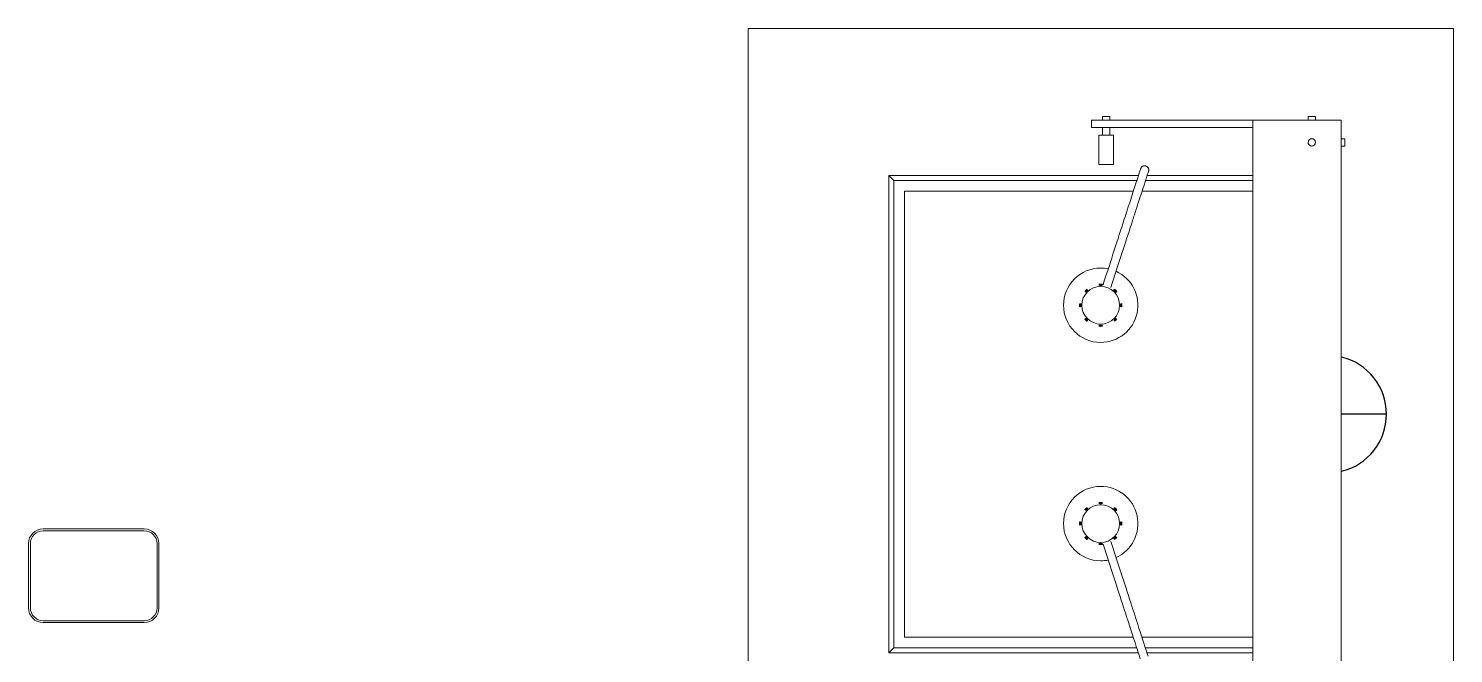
# Model space of a CAD drawing. Header units: inches. Extents: x -460 to 10305, y -938 to 5356.
# Drawn here: x 1372.8 to 1469.8, y 512.9 to 555.5 of the extents above; entities that cross this region are included whole.
import ezdxf

# ---------------------------------------------------------------- set-up
doc = ezdxf.new("R2010")
doc.units = ezdxf.units.IN
doc.header["$MEASUREMENT"] = 0
doc.layers.add('01-0263-G-DWG-BFP-ARCH$0$SP-CASE', color=11, linetype='Continuous', lineweight=13)
doc.layers.add('01-0263-G-DWG-BFP-ARCH$0$SP-FIXT', color=35, linetype='Continuous')

# ---------------------------------------------------------------- blocks, each defined once
blk = doc.blocks.new('01-0263-G-DWG-BFP-ARCH$0$Carving Station - CSH-122-10 - 300-TMCVents_dwg-4713098-GROUND FLOOR - PROPOSED')
at = {"layer": '01-0263-G-DWG-BFP-ARCH$0$SP-CASE', "lineweight": 9}
for p, q in [((-25.111, 0.953), (-25.055, 1.016)), ((-25.101, 0.942), (-25.041, 1.001)), ((-25.087, 0.929), (-25.031, 0.992)), ((-25.077, 0.918), (-25.017, 0.977)), ((-25.055, 1.016), (-24.993, 1.07)), ((-25.041, 1.001), (-24.982, 1.06)), ((-25.031, 0.992), (-24.968, 1.046)), ((-25.017, 0.977), (-24.958, 1.036)), ((-25.007, 0.968), (-24.945, 1.022)), ((-24.993, 1.07), (-24.962, 1.087)), ((-24.993, 0.953), (-24.934, 1.012)), ((-24.982, 1.06), (-24.962, 1.087)), ((-24.968, 1.046), (-24.938, 1.063)), ((-24.958, 1.036), (-24.938, 1.063)), ((-24.945, 1.022), (-24.914, 1.039)), ((-24.934, 1.012), (-24.914, 1.039)), ((-24.124, 1.429), (-24.159, 1.419)), ((-24.124, 1.414), (-24.159, 1.419)), ((-24.124, 1.395), (-24.159, 1.385)), ((-24.124, 1.38), (-24.159, 1.385)), ((-24.124, 1.361), (-24.159, 1.351)), ((-24.124, 1.346), (-24.159, 1.351)), ((-24.124, 1.429), (-24.04, 1.434)), ((-24.124, 1.414), (-24.04, 1.414)), ((-24.124, 1.395), (-24.04, 1.4)), ((-24.124, 1.38), (-24.04, 1.38)), ((-24.124, 1.361), (-24.04, 1.366)), ((-24.124, 1.346), (-24.04, 1.346)), ((-24.04, 1.434), (-23.957, 1.429)), ((-24.04, 1.414), (-23.957, 1.414)), ((-24.04, 1.4), (-23.957, 1.395)), ((-24.04, 1.38), (-23.957, 1.38)), ((-24.04, 1.366), (-23.957, 1.361)), ((-24.04, 1.346), (-23.957, 1.346)), ((-23.957, 1.429), (-23.924, 1.419)), ((-23.957, 1.414), (-23.924, 1.419)), ((-23.957, 1.395), (-23.924, 1.385)), ((-23.957, 1.38), (-23.924, 1.385)), ((-23.957, 1.361), (-23.924, 1.351)), ((-23.957, 1.346), (-23.924, 1.351)), ((-23.147, 1.013), (-23.168, 1.04)), ((-23.137, 1.024), (-23.168, 1.04)), ((-23.147, 1.013), (-23.089, 0.955)), ((-23.123, 1.037), (-23.144, 1.064)), ((-23.113, 1.048), (-23.144, 1.064)), ((-23.137, 1.024), (-23.074, 0.969)), ((-23.123, 1.037), (-23.065, 0.978)), ((-23.099, 1.061), (-23.12, 1.088)), ((-23.089, 1.072), (-23.12, 1.088)), ((-23.113, 1.048), (-23.05, 0.993)), ((-23.099, 1.061), (-23.041, 1.002)), ((-23.089, 1.072), (-23.026, 1.017)), ((-23.065, 0.978), (-23.005, 0.92)), ((-23.05, 0.993), (-22.994, 0.93)), ((-23.041, 1.002), (-22.981, 0.944)), ((-23.026, 1.017), (-22.97, 0.954)), ((-25.481, -0.007), (-25.476, 0.076)), ((-25.476, 0.076), (-25.466, 0.109)), ((-25.461, 0.076), (-25.466, 0.109)), ((-25.46, -0.007), (-25.461, 0.076)), ((-25.447, -0.007), (-25.441, 0.076)), ((-25.441, 0.076), (-25.432, 0.109)), ((-25.427, 0.076), (-25.432, 0.109)), ((-25.426, -0.007), (-25.427, 0.076)), ((-25.413, -0.007), (-25.408, 0.076)), ((-25.408, 0.076), (-25.398, 0.109)), ((-25.393, 0.076), (-25.398, 0.109)), ((-25.393, -0.007), (-25.393, 0.076)), ((-25.111, 0.953), (-25.129, 0.921)), ((-25.101, 0.942), (-25.129, 0.921)), ((-25.087, 0.929), (-25.105, 0.897)), ((-25.077, 0.918), (-25.105, 0.897)), ((-25.063, 0.905), (-25.081, 0.873)), ((-25.053, 0.894), (-25.081, 0.873)), ((-25.063, 0.905), (-25.007, 0.968)), ((-25.053, 0.894), (-24.993, 0.953)), ((-23.089, 0.955), (-23.029, 0.896)), ((-23.074, 0.969), (-23.018, 0.906)), ((-23.029, 0.896), (-23.001, 0.875)), ((-23.018, 0.906), (-23.001, 0.875)), ((-23.005, 0.92), (-22.977, 0.899)), ((-22.994, 0.93), (-22.977, 0.899)), ((-22.981, 0.944), (-22.953, 0.923)), ((-22.97, 0.954), (-22.953, 0.923)), ((-22.687, 0.076), (-22.688, -0.007)), ((-22.687, 0.076), (-22.682, 0.109)), ((-22.673, 0.076), (-22.682, 0.109)), ((-22.667, -0.007), (-22.673, 0.076)), ((-22.653, 0.076), (-22.654, -0.007)), ((-22.653, 0.076), (-22.648, 0.109)), ((-22.639, 0.076), (-22.648, 0.109)), ((-22.633, -0.007), (-22.639, 0.076)), ((-22.619, 0.076), (-22.62, -0.007)), ((-22.619, 0.076), (-22.614, 0.109)), ((-22.605, 0.076), (-22.614, 0.109)), ((-22.599, -0.007), (-22.605, 0.076)), ((-25.476, -0.091), (-25.481, -0.007)), ((-25.476, -0.091), (-25.466, -0.126)), ((-25.461, -0.091), (-25.466, -0.126)), ((-25.461, -0.091), (-25.46, -0.007)), ((-25.442, -0.091), (-25.447, -0.007)), ((-25.442, -0.091), (-25.432, -0.126)), ((-25.427, -0.091), (-25.432, -0.126)), ((-25.427, -0.091), (-25.426, -0.007)), ((-25.408, -0.091), (-25.413, -0.007)), ((-25.408, -0.091), (-25.398, -0.126)), ((-25.393, -0.091), (-25.398, -0.126)), ((-25.393, -0.091), (-25.393, -0.007)), ((-25.108, -0.948), (-25.135, -0.927)), ((-25.135, -0.927), (-25.118, -0.958)), ((-25.064, -1.021), (-25.118, -0.958)), ((-25.084, -0.924), (-25.111, -0.903)), ((-25.111, -0.903), (-25.094, -0.934)), ((-25.049, -1.006), (-25.108, -0.948)), ((-25.04, -0.997), (-25.094, -0.934)), ((-25.06, -0.9), (-25.087, -0.879)), ((-25.087, -0.879), (-25.07, -0.91)), ((-25.025, -0.982), (-25.084, -0.924)), ((-25.016, -0.973), (-25.07, -0.91)), ((-25.001, -0.958), (-25.06, -0.9)), ((-24.943, -1.018), (-25.001, -0.958)), ((-23.08, -0.96), (-23.139, -1.019)), ((-23.021, -0.901), (-23.08, -0.96)), ((-23.066, -0.974), (-23.011, -0.911)), ((-22.997, -0.925), (-23.056, -0.983)), ((-23.042, -0.998), (-22.987, -0.935)), ((-22.973, -0.949), (-23.032, -1.007)), ((-23.021, -0.901), (-22.995, -0.881)), ((-23.018, -1.022), (-22.963, -0.959)), ((-23.011, -0.911), (-22.995, -0.881)), ((-22.997, -0.925), (-22.971, -0.905)), ((-22.987, -0.935), (-22.971, -0.905)), ((-22.973, -0.949), (-22.946, -0.929)), ((-22.963, -0.959), (-22.946, -0.929)), ((-22.688, -0.007), (-22.687, -0.091)), ((-22.687, -0.091), (-22.683, -0.126)), ((-22.683, -0.126), (-22.673, -0.091)), ((-22.667, -0.007), (-22.673, -0.091)), ((-22.654, -0.007), (-22.653, -0.091)), ((-22.653, -0.091), (-22.649, -0.126)), ((-22.649, -0.126), (-22.639, -0.091)), ((-22.633, -0.007), (-22.639, -0.091)), ((-22.62, -0.007), (-22.619, -0.091)), ((-22.619, -0.091), (-22.615, -0.126)), ((-22.615, -0.126), (-22.605, -0.091)), ((-22.599, -0.007), (-22.605, -0.091)), ((-25.064, -1.021), (-25.001, -1.076)), ((-24.991, -1.066), (-25.049, -1.006)), ((-25.04, -0.997), (-24.977, -1.052)), ((-24.967, -1.042), (-25.025, -0.982)), ((-25.016, -0.973), (-24.953, -1.028)), ((-25.001, -1.076), (-24.97, -1.094)), ((-24.991, -1.066), (-24.97, -1.094)), ((-24.977, -1.052), (-24.945, -1.07)), ((-24.967, -1.042), (-24.945, -1.07)), ((-24.953, -1.028), (-24.921, -1.046)), ((-24.943, -1.018), (-24.921, -1.046)), ((-24.124, -1.36), (-24.159, -1.364)), ((-24.159, -1.364), (-24.124, -1.374)), ((-24.124, -1.393), (-24.159, -1.398)), ((-24.159, -1.398), (-24.124, -1.408)), ((-24.124, -1.428), (-24.159, -1.432)), ((-24.159, -1.432), (-24.124, -1.442)), ((-24.04, -1.359), (-24.124, -1.36)), ((-24.04, -1.38), (-24.124, -1.374)), ((-24.04, -1.393), (-24.124, -1.393)), ((-24.04, -1.414), (-24.124, -1.408)), ((-24.04, -1.427), (-24.124, -1.428)), ((-24.04, -1.448), (-24.124, -1.442)), ((-23.957, -1.36), (-24.04, -1.359)), ((-24.04, -1.38), (-23.957, -1.374)), ((-23.957, -1.394), (-24.04, -1.393)), ((-24.04, -1.414), (-23.957, -1.408)), ((-23.957, -1.428), (-24.04, -1.427)), ((-24.04, -1.448), (-23.957, -1.442)), ((-23.957, -1.36), (-23.924, -1.365)), ((-23.957, -1.374), (-23.924, -1.365)), ((-23.957, -1.394), (-23.924, -1.398)), ((-23.957, -1.408), (-23.924, -1.398)), ((-23.957, -1.428), (-23.924, -1.433)), ((-23.957, -1.442), (-23.924, -1.433)), ((-23.139, -1.019), (-23.16, -1.047)), ((-23.16, -1.047), (-23.129, -1.03)), ((-23.115, -1.043), (-23.136, -1.071)), ((-23.136, -1.071), (-23.105, -1.054)), ((-23.066, -0.974), (-23.129, -1.03)), ((-23.056, -0.983), (-23.115, -1.043)), ((-23.091, -1.067), (-23.112, -1.096)), ((-23.112, -1.096), (-23.081, -1.078)), ((-23.042, -0.998), (-23.105, -1.054)), ((-23.032, -1.007), (-23.091, -1.067)), ((-23.018, -1.022), (-23.081, -1.078))]:
    blk.add_line(p, q, dxfattribs=at)
blk = doc.blocks.new('01-0263-G-DWG-BFP-ARCH', base_point=(1295.158, 1352.862))
at = {"layer": '01-0263-G-DWG-BFP-ARCH$0$SP-CASE'}
for p, q in [((2716.695, 1905.069), (2716.695, 1627.059)), ((2764.695, 1905.069), (2716.695, 1905.069)), ((2764.695, 1611.194), (2764.695, 1905.069)), ((2740.05, 1898.819), (2751.05, 1898.819)), ((2740.05, 1898.319), (2740.05, 1898.819)), ((2740.8, 1899.069), (2740.8, 1898.819)), ((2740.8, 1899.069), (2741.3, 1899.069)), ((2741.3, 1898.819), (2741.3, 1899.069)), ((2751.05, 1898.819), (2751.05, 1858.819)), ((2757.05, 1898.819), (2751.05, 1898.819)), ((2754.8, 1899.069), (2754.8, 1898.819)), ((2754.8, 1899.069), (2755.3, 1899.069)), ((2755.3, 1898.819), (2755.3, 1899.069)), ((2757.05, 1858.819), (2757.05, 1898.819)), ((2751.05, 1898.319), (2740.05, 1898.319)), ((2740.8, 1898.319), (2740.8, 1897.819)), ((2741.3, 1897.819), (2741.3, 1898.319)), ((2741.55, 1897.819), (2740.55, 1897.819)), ((2740.55, 1897.819), (2740.55, 1895.819)), ((2741.55, 1895.819), (2741.55, 1897.819)), ((2757.3, 1897.569), (2757.05, 1897.569)), ((2757.05, 1897.069), (2757.3, 1897.069)), ((2757.3, 1897.569), (2757.3, 1897.069)), ((2726.614, 1894.713), (2726.258, 1895.069)), ((2726.258, 1895.069), (2726.258, 1862.569)), ((2743.288, 1895.069), (2726.258, 1895.069)), ((2740.55, 1895.819), (2741.55, 1895.819)), ((2743.407, 1895.524), (2743.408, 1895.526)), ((2751.05, 1895.069), (2743.845, 1895.069)), ((2743.943, 1895.353), (2743.942, 1895.351)), ((2726.614, 1862.925), (2726.614, 1894.713)), ((2726.614, 1894.713), (2743.16, 1894.713)), ((2727.34, 1893.987), (2727.34, 1863.651)), ((2742.918, 1893.987), (2727.34, 1893.987)), ((2751.05, 1893.987), (2743.49, 1893.987)), ((2743.723, 1894.713), (2751.05, 1894.713)), ((2675.593, 1871.007), (2668.718, 1871.007)), ((2668.718, 1870.882), (2675.593, 1870.882)), ((2667.718, 1870.007), (2667.718, 1865.632)), ((2667.843, 1865.632), (2667.843, 1870.007)), ((2676.468, 1870.007), (2676.468, 1865.632)), ((2676.593, 1865.632), (2676.593, 1870.007)), ((2675.593, 1864.757), (2668.718, 1864.757)), ((2668.718, 1864.632), (2675.593, 1864.632)), ((2727.34, 1863.651), (2742.907, 1863.651)), ((2743.471, 1863.651), (2751.05, 1863.651)), ((2726.614, 1862.925), (2726.258, 1862.569)), ((2726.258, 1862.569), (2743.252, 1862.569)), ((2743.139, 1862.925), (2726.614, 1862.925)), ((2751.05, 1862.925), (2743.705, 1862.925)), ((2743.796, 1862.569), (2751.05, 1862.569))]:
    blk.add_line(p, q, dxfattribs=at)
for points in [[(2743.376, 1895.428), (2743.336, 1895.307), (2743.288, 1895.156), (2743.23, 1894.977), (2743.162, 1894.77), (2743.086, 1894.535), (2743.018, 1894.324)], [(2743.408, 1895.526), (2743.405, 1895.519), (2743.398, 1895.497), (2743.387, 1895.461), (2743.376, 1895.428)], [(2743.408, 1895.526), (2743.411, 1895.537), (2743.416, 1895.548), (2743.42, 1895.558), (2743.425, 1895.568), (2743.43, 1895.578), (2743.436, 1895.588), (2743.442, 1895.597), (2743.449, 1895.606), (2743.455, 1895.615), (2743.463, 1895.624), (2743.47, 1895.632), (2743.478, 1895.64), (2743.486, 1895.648), (2743.495, 1895.655), (2743.503, 1895.662), (2743.512, 1895.669), (2743.522, 1895.675), (2743.531, 1895.681), (2743.541, 1895.687), (2743.551, 1895.692), (2743.561, 1895.697), (2743.572, 1895.701), (2743.582, 1895.705), (2743.593, 1895.709), (2743.604, 1895.712), (2743.615, 1895.714), (2743.626, 1895.717), (2743.637, 1895.718), (2743.648, 1895.72), (2743.659, 1895.72), (2743.67, 1895.721), (2743.682, 1895.721), (2743.693, 1895.72), (2743.704, 1895.719), (2743.715, 1895.718), (2743.726, 1895.716), (2743.737, 1895.714), (2743.748, 1895.711), (2743.759, 1895.708), (2743.762, 1895.707)], [(2743.553, 1894.151), (2743.636, 1894.408), (2743.711, 1894.638), (2743.776, 1894.84), (2743.833, 1895.013), (2743.88, 1895.158), (2743.911, 1895.255)], [(2743.762, 1895.707), (2743.773, 1895.704), (2743.783, 1895.699), (2743.793, 1895.695), (2743.804, 1895.69), (2743.813, 1895.685), (2743.823, 1895.679), (2743.833, 1895.673), (2743.842, 1895.666), (2743.851, 1895.659), (2743.859, 1895.652), (2743.868, 1895.645), (2743.876, 1895.637), (2743.883, 1895.629), (2743.891, 1895.62), (2743.898, 1895.611), (2743.905, 1895.602), (2743.911, 1895.593), (2743.917, 1895.584), (2743.922, 1895.574), (2743.928, 1895.564), (2743.932, 1895.554), (2743.937, 1895.543), (2743.941, 1895.533), (2743.944, 1895.522), (2743.947, 1895.511), (2743.95, 1895.5), (2743.952, 1895.489), (2743.954, 1895.478), (2743.955, 1895.467), (2743.956, 1895.456), (2743.956, 1895.445), (2743.956, 1895.433), (2743.956, 1895.422), (2743.955, 1895.411), (2743.954, 1895.4), (2743.952, 1895.389), (2743.95, 1895.378), (2743.947, 1895.367), (2743.944, 1895.356), (2743.943, 1895.353)], [(2743.911, 1895.255), (2743.926, 1895.301), (2743.936, 1895.332), (2743.942, 1895.35), (2743.943, 1895.353)], [(2743.018, 1894.324), (2742.881, 1893.901), (2742.731, 1893.439), (2742.643, 1893.168)], [(2743.178, 1892.994), (2743.335, 1893.478), (2743.479, 1893.923), (2743.553, 1894.151)], [(2742.643, 1893.168), (2742.625, 1893.113), (2742.606, 1893.054), (2742.585, 1892.991), (2742.564, 1892.925), (2742.541, 1892.855), (2742.517, 1892.781), (2742.492, 1892.704), (2742.466, 1892.623), (2742.439, 1892.54), (2742.416, 1892.468)], [(2742.416, 1892.468), (2742.344, 1892.246), (2742.27, 1892.018), (2742.194, 1891.783), (2742.115, 1891.542), (2742.035, 1891.295), (2741.953, 1891.042), (2741.87, 1890.785), (2741.785, 1890.523), (2741.699, 1890.256), (2741.611, 1889.987), (2741.522, 1889.713), (2741.433, 1889.437), (2741.342, 1889.159), (2741.251, 1888.878), (2741.16, 1888.596), (2741.068, 1888.313), (2740.976, 1888.029), (2740.884, 1887.745), (2740.844, 1887.621)], [(2741.379, 1887.447), (2741.471, 1887.731), (2741.563, 1888.015), (2741.655, 1888.298), (2741.746, 1888.581), (2741.838, 1888.862), (2741.928, 1889.142), (2742.018, 1889.419), (2742.107, 1889.694), (2742.195, 1889.965), (2742.282, 1890.233), (2742.368, 1890.497), (2742.452, 1890.756), (2742.535, 1891.011), (2742.615, 1891.26), (2742.695, 1891.504), (2742.772, 1891.742), (2742.847, 1891.973), (2742.92, 1892.198), (2742.951, 1892.294)], [(2742.951, 1892.294), (2742.979, 1892.38), (2743.006, 1892.464), (2743.032, 1892.543), (2743.056, 1892.62), (2743.08, 1892.693), (2743.103, 1892.763), (2743.124, 1892.828), (2743.144, 1892.89), (2743.163, 1892.949), (2743.178, 1892.994)], [(2740.847, 1869.973), (2740.939, 1869.689), (2741.031, 1869.405), (2741.123, 1869.121), (2741.214, 1868.839), (2741.306, 1868.557), (2741.396, 1868.278), (2741.486, 1868.001), (2741.575, 1867.726), (2741.663, 1867.455), (2741.75, 1867.187), (2741.836, 1866.923), (2741.92, 1866.663), (2742.002, 1866.409), (2742.083, 1866.159), (2742.162, 1865.916), (2742.24, 1865.678), (2742.315, 1865.446), (2742.387, 1865.222), (2742.419, 1865.125)], [(2742.954, 1865.299), (2742.882, 1865.521), (2742.808, 1865.749), (2742.732, 1865.984), (2742.653, 1866.225), (2742.573, 1866.472), (2742.491, 1866.725), (2742.408, 1866.982), (2742.323, 1867.244), (2742.237, 1867.51), (2742.149, 1867.78), (2742.06, 1868.054), (2741.971, 1868.33), (2741.88, 1868.608), (2741.789, 1868.889), (2741.698, 1869.171), (2741.606, 1869.454), (2741.514, 1869.738), (2741.422, 1870.022), (2741.382, 1870.146)], [(2742.419, 1865.125), (2742.447, 1865.039), (2742.474, 1864.956), (2742.499, 1864.876), (2742.524, 1864.8), (2742.548, 1864.727), (2742.571, 1864.657), (2742.592, 1864.591), (2742.612, 1864.529), (2742.631, 1864.471), (2742.646, 1864.426)], [(2743.181, 1864.599), (2743.163, 1864.654), (2743.144, 1864.713), (2743.123, 1864.776), (2743.102, 1864.842), (2743.079, 1864.912), (2743.055, 1864.986), (2743.03, 1865.063), (2743.004, 1865.143), (2742.977, 1865.227), (2742.954, 1865.299)], [(2742.646, 1864.426), (2742.803, 1863.942), (2742.947, 1863.497), (2743.021, 1863.269)], [(2743.556, 1863.443), (2743.419, 1863.865), (2743.269, 1864.328), (2743.181, 1864.599)], [(2743.021, 1863.269), (2743.104, 1863.012), (2743.179, 1862.782), (2743.244, 1862.58), (2743.301, 1862.406), (2743.348, 1862.261), (2743.379, 1862.165)], [(2743.914, 1862.338), (2743.874, 1862.46), (2743.826, 1862.611), (2743.768, 1862.79), (2743.7, 1862.997), (2743.624, 1863.232), (2743.556, 1863.443)]]:
    blk.add_lwpolyline(points, dxfattribs=at)
for centre, radius, start, end in [((2755.05, 1897.319), 0.25, 90, 270), ((2755.05, 1897.319), 0.25, 0, 180), ((2755.05, 1897.319), 0.25, 180, 217.25606), ((2755.05, 1897.319), 0.25, 225, 0), ((2755.05, 1897.319), 0.25, 270, 90), ((2740.688, 1886.232), 2.532, 90, 270), ((2740.688, 1886.232), 2.532, 78.35205, 90), ((2740.688, 1886.232), 2.532, 270, 65.73783), ((2740.688, 1886.232), 1.286, 90, 270), ((2740.688, 1886.232), 1.286, 270, 90), ((2740.688, 1871.37), 2.532, 90, 270), ((2740.688, 1871.37), 2.532, 294.26572, 90), ((2740.688, 1871.37), 1.286, 90, 270), ((2740.688, 1871.37), 1.286, 270, 90), ((2668.718, 1870.007), 1, 90, 180), ((2668.718, 1870.007), 0.875, 90, 180), ((2675.593, 1870.007), 1, 0, 90), ((2675.593, 1870.007), 0.875, 0, 90), ((2740.688, 1871.37), 2.532, 270, 281.67698), ((2668.718, 1865.632), 1, 180, 270), ((2668.718, 1865.632), 0.875, 180, 270), ((2675.593, 1865.632), 0.875, 270, 0), ((2675.593, 1865.632), 1, 270, 0)]:
    blk.add_arc(centre, radius, start, end, dxfattribs=at)
for start_param, end_param in [(1.570796, 3.403392), (6.036361, 7.853982)]:
    blk.add_ellipse((2743.675, 1895.438), major_axis=(0.268, -0.087), ratio=0.999769, start_param=start_param, end_param=end_param, dxfattribs=at)
at = {"layer": '01-0263-G-DWG-BFP-ARCH$0$SP-FIXT'}
blk.add_line((2760.133, 1878.819), (2757.05, 1878.819), dxfattribs=at)
for start, end in [(360, 76.51104), (283.48896, 0)]:
    blk.add_arc((2756.133, 1878.819), 4, start, end, dxfattribs=at)
at = {"layer": '01-0263-G-DWG-BFP-ARCH$0$SP-CASE', "rotation": 269.9999999999993}
blk.add_blockref('01-0263-G-DWG-BFP-ARCH$0$Carving Station - CSH-122-10 - 300-TMCVents_dwg-4713098-GROUND FLOOR - PROPOSED', (2740.695, 1862.192), dxfattribs=at)
at = {"layer": '01-0263-G-DWG-BFP-ARCH$0$SP-CASE', "extrusion": (0, 0, -1), "zscale": -1, "rotation": 90.00000000000064}
blk.add_blockref('01-0263-G-DWG-BFP-ARCH$0$Carving Station - CSH-122-10 - 300-TMCVents_dwg-4713098-GROUND FLOOR - PROPOSED', (-2740.695, 1895.413), dxfattribs=at)

msp = doc.modelspace()

# ---------------------------------------------------------------- block references
msp.add_blockref('01-0263-G-DWG-BFP-ARCH', (0.263, 3.261))

doc.saveas('drawing.dxf')
